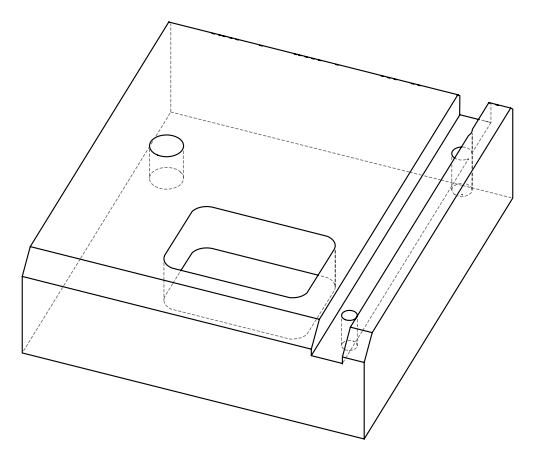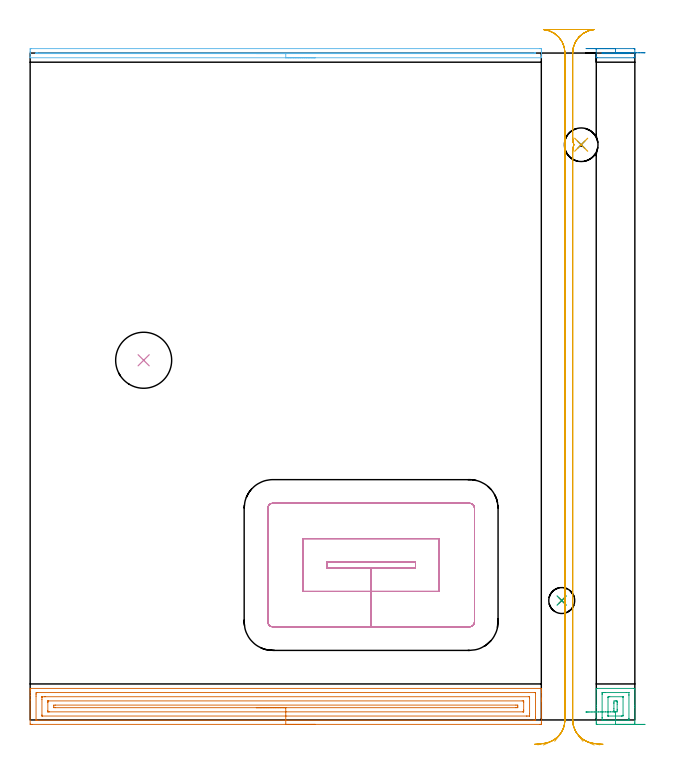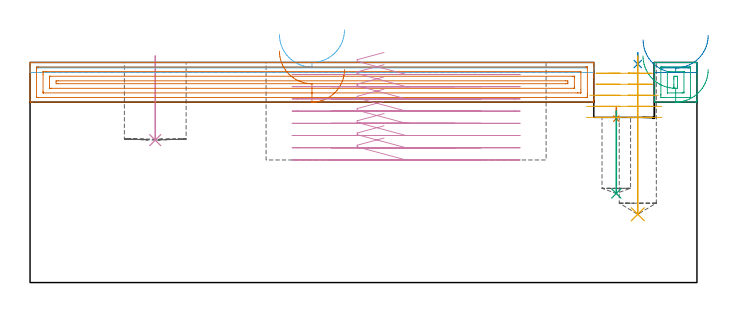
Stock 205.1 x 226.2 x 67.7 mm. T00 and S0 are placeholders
(PLAN: 11 operations, 5 tool changes, 24.7 min)
(1 SPOT_DRILL | STEP1POCKET | NXT0321_9005460120000 | 0.03 min | 1796 mm3)
(2 SPOT_DRILL_1 | STEP1POCKET_2 | NXT0321_9005460120000 | 0.03 min | 1 mm3)
(3 DRILL_BLIND_HOLE_INTO_CENTER | STEP1POCKET | NXT0301_059 | 0.11 min | 1394 mm3)
(4 INDEXABLE_INSERT_DRILL_BLIND_HOLE_FROM_SOLID | STEP1POCKET_1 | NXT0302_009 | 0.11 min | 6709 mm3)
(5 DRILL_BLIND_HOLE_INTO_CENTER_1 | STEP1POCKET_2 | UGT0301_225 | 0.2 min | 4526 mm3)
(6 AREA_MILL | FG_CHAMFER_SURFACE | UGT0205_001 | 2.91 min | 855 mm3)
(7 AREA_MILL_1 | FG_CHAMFER_SURFACE_1 | UGT0205_001 | 7.14 min | 13386 mm3)
(8 AREA_MILL_2 | FG_CHAMFER_SURFACE_2 | UGT0205_001 | 0.35 min | 74 mm3)
(9 AREA_MILL_3 | FG_CHAMFER_SURFACE_3 | UGT0205_001 | 0.74 min | 1452 mm3)
(10 MILL_RECTANGULAR_POCKET | POCKET_RECTANGULAR_STRAIGHT | UGT0201_008 | Follow Part, ap 4, ae 75% | 7.8 min | 147143 mm3)
(11 MILL_RECTANGULAR_SLOT | SLOT_RECTANGULAR | UGT0201_008 | Follow Part, ap 4, ae 75% | 5.27 min | 66599 mm3)
(TOOL NXT0321_9005460120000 | NC Spot Drill, 142deg, 12mm, Carbide, Uncoated | D12 PA142 FL30 Z2)
(TOOL NXT0301_059 | Carbide Drill 8.8mm [860.1-0880-026A1-MM 2214] | D8.8 PA140 FL47 Z2)
(TOOL NXT0302_009 | Index. Insert Drill 19mm [880-D1900L25-05] | D19 PA176 FL95 Z2)
(TOOL UGT0301_225 | Twist Drill 11.4 mm | D11.4 PA118 FL92 Z2)
(TOOL UGT0205_001 | Chamfer Mill 20 x 3 x 45 deg. | D20 FL50 Z2)
(TOOL UGT0201_008 | End Mill 16 mm | D16 FL32 Z4)
(OP 1 SPOT_DRILL)
G17 G21 G94 G90
T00 M6
G54
G17 G0 G90 X180.3 Y40.5 S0 M3
G43 Z77.7 H0
G94 G81 G98 Z50.421 F250. R53.8
G80
M5
M2
(OP 2 SPOT_DRILL_1)
G17 G21 G94 G90
T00 M6
G54
G17 G0 G90 X186.9 Y195.1 S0 M3
G43 Z77.7 H0
G94 G81 G98 Z67.209 F250. R70.7
G80
M5
M2
(OP 3 DRILL_BLIND_HOLE_INTO_CENTER)
G17 G21 G94 G90
T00 M6
G54
G17 G0 G90 X180.3 Y40.5 S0 M3
G43 Z77.7 H1
G94 G81 G98 Z27.4 F250. R52.8
G80
M5
M2
(OP 4 INDEXABLE_INSERT_DRILL_BLIND_HOLE_FROM_SOLID)
G17 G21 G94 G90
T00 M6
G54
G17 G0 G90 X38.5 Y122. S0 M3
G43 Z77.7 H1
G94 G81 G98 Z43.8 F250. R69.7
G80
M5
M2
(OP 5 DRILL_BLIND_HOLE_INTO_CENTER_1)
G17 G21 G94 G90
T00 M6
G54
G17 G0 G90 X186.9 Y195.1 S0 M3
G43 Z77.7 H0
G94 G81 G98 Z21. F250. R69.7
G80
M5
M2
(OP 6 AREA_MILL)
G17 G21 G94 G90
T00 M6
G54
G17 G0 G90 X96.7 Y224.6 S1061 M3
G43 Z77.7 H0
G94 G1 X96.662 Z76.828 F250.
X96.548 Z75.963
X96.359 Z75.112
X96.097 Z74.28
X95.763 Z73.474
X95.36 Z72.7
X94.892 Z71.964
X94.361 Z71.272
X93.771 Z70.629
X93.128 Z70.04
X92.436 Z69.508
X91.7 Z69.04
X90.926 Z68.637
X90.12 Z68.303
X89.288 Z68.041
X88.437 Z67.852
X87.572 Z67.738
X86.7 Z67.7
X0.156
X0.01 Y224.602 Z67.688
X0.003 Y224.685 Z67.606
X0. Y224.774 Z67.525
Y224.849 Z67.45
Y225.977 Z66.322
Y226.583 Z65.712
Y226.886 Z65.41
X0.002 Y227.45 Z64.846
X0.004 Y227.691 Z64.606
X0.031 Y227.694 Z64.604
X0.284 Y227.7 Z64.6
X172.798
X173.116 Y227.699 Z64.601
X173.369 Y227.694 Z64.604
X173.396 Y227.691 Z64.606
X173.4 Y227.45 Z64.846
Y226.886 Z65.41
Y226.583 Z65.712
Y225.977 Z66.322
Y224.849 Z67.45
Y224.774 Z67.525
X173.397 Y224.685 Z67.606
X173.39 Y224.602 Z67.688
X173.244 Y224.6 Z67.7
X86.7
Y226.014 Z66.286
X2.386
X2.078 Y226.016 Z66.284
X2.03 Y226.019 Z66.281
X2.012 Y226.021 Z66.279
X2.009 Y226.03 Z66.27
X2.003 Y226.089 Z66.211
X2.01 Y226.264 Z66.037
X2.027 Y226.279 Z66.021
X2.046 Y226.282 Z66.018
X2.094 Y226.284 Z66.016
X2.192 Y226.285 Z66.015
X2.386 Y226.286 Z66.014
X171.014 Y226.285 Z66.015
X171.322 Y226.284 Z66.016
X171.37 Y226.281 Z66.019
X171.389 Y226.279 Z66.021
X171.391 Y226.27 Z66.03
X171.398 Y226.21 Z66.09
X171.397 Y226.056 Z66.244
X171.394 Y226.029 Z66.271
X171.391 Y226.022 Z66.278
X171.38 Y226.02 Z66.28
X171.293 Y226.017 Z66.283
X171.014 Y226.015 Z66.285
X170.707 Y226.014 Z66.286
X86.7
X85.828 Z66.324
X84.964 Z66.438
X84.112 Z66.627
X83.28 Z66.889
X82.474 Z67.223
X81.7 Z67.626
X80.964 Z68.094
X80.272 Z68.625
X79.629 Z69.215
X79.04 Z69.858
X78.509 Z70.55
X78.04 Z71.286
X77.637 Z72.06
X77.303 Z72.866
X77.041 Z73.698
X76.852 Z74.549
X76.738 Z75.414
X76.7 Z76.286
G0 Z77.7
M5
M2
(OP 7 AREA_MILL_1)
G17 G21 G94 G90
T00 M6
G54
G17 G0 G90 X96.7 Y-1.5 S1061 M3
G43 Z77.7 H0
Z65.5
G94 G1 X96.662 Z64.628 F250.
X96.548 Z63.763
X96.359 Z62.912
X96.097 Z62.08
X95.763 Z61.274
X95.36 Z60.5
X94.892 Z59.764
X94.36 Z59.072
X93.771 Z58.429
X93.128 Z57.84
X92.436 Z57.308
X91.7 Z56.84
X90.926 Z56.437
X90.12 Z56.103
X89.288 Z55.841
X88.436 Z55.652
X87.572 Z55.538
X86.7 Z55.5
X0.602
X0.107 Y-1.495 Z55.503
X0.01 Y-1.492 Z55.506
X0. Y-1.389 Z55.608
Y6.794 Z63.789
Y8.242 Z65.239
Y9.426 Z66.421
Y10.04 Z67.039
Y10.423 Z67.422
X0.003 Y10.564 Z67.556
X0.01 Y10.698 Z67.689
X0.156 Y10.7 Z67.7
X173.244
X173.39 Y10.698 Z67.689
X173.397 Y10.564 Z67.556
X173.4 Y10.423 Z67.422
Y10.04 Z67.039
Y9.426 Z66.421
Y7.365 Z64.362
Y6.794 Z63.789
Y6.202 Z63.197
Y-0.818 Z56.179
X173.396 Y-1.104 Z55.893
X173.39 Y-1.492 Z55.505
X173.197 Y-1.496 Z55.502
X172.798 Y-1.5 Z55.5
X86.7
Y-0.086 Z56.914
X2.386
X2.243 Y-0.085 Z56.915
X2.039 Y-0.081 Z56.919
X2.018 Y-0.079 Z56.921
X2.01 Y-0.071 Z56.929
X2.004 Y-0.044 Z56.956
X2.002 Y-0.017 Z56.983
X2. Y0.154 Z57.154
Y8.051 Z65.051
X2.002 Y8.549 Z65.549
X2.007 Y8.922 Z65.922
X2.022 Y9.279 Z66.279
X2.386 Y9.284 Z66.284
X2.53 Y9.285 Z66.285
X171.014
X171.157
X171.361 Y9.281 Z66.281
X171.382 Y9.279 Z66.279
X171.39 Y9.271 Z66.271
X171.396 Y9.244 Z66.244
X171.398 Y9.216 Z66.216
X171.4 Y9.046 Z66.046
Y1.149 Z58.149
X171.398 Y0.651 Z57.651
X171.393 Y0.278 Z57.278
X171.378 Y-0.079 Z56.921
X171.014 Y-0.084 Z56.916
X170.87 Y-0.085 Z56.915
X86.7 Y-0.086 Z56.914
Y1.328 Z58.328
X4.171 Y1.329 Z58.329
X4.103 Y1.33 Z58.33
X4.049 Y1.332 Z58.332
X4.02 Y1.335 Z58.335
X4.01 Y1.362 Z58.362
X4.005 Y1.529 Z58.529
X4.001 Y1.696 Z58.696
X4. Y6.962 Z63.962
X4.002 Y7.671 Z64.671
X4.004 Y7.835 Z64.835
X4.009 Y7.859 Z64.859
X4.022 Y7.865 Z64.865
X4.069 Y7.867 Z64.867
X4.171 Y7.87 Z64.87
X4.86 Y7.871 Z64.871
X5.063 Y7.872 Z64.872
X169.229 Y7.871 Z64.871
X169.297 Y7.87 Z64.87
X169.351 Y7.867 Z64.867
X169.38 Y7.865 Z64.865
X169.39 Y7.838 Z64.838
X169.395 Y7.671 Z64.671
X169.399 Y7.504 Z64.504
X169.4 Y2.238 Z59.238
X169.398 Y1.529 Z58.529
X169.396 Y1.365 Z58.365
X169.391 Y1.341 Z58.341
X169.378 Y1.335 Z58.335
X169.331 Y1.333 Z58.333
X169.229 Y1.33 Z58.33
X168.54 Y1.329 Z58.329
X168.337 Y1.328 Z58.328
X86.7
Y2.743 Z59.743
X6.505
X6.126 Y2.744 Z59.744
X6.051 Y2.747 Z59.747
X6.019 Y2.749 Z59.749
X6.01 Y2.754 Z59.754
X6.007 Y2.774 Z59.774
X6.003 Y2.867 Z59.867
X6. Y3.24 Z60.24
Y5.872 Z62.872
Y5.916 Z62.916
X6.007 Y6.333 Z63.333
X6.01 Y6.436 Z63.436
X6.017 Y6.451 Z63.451
X6.048 Y6.453 Z63.453
X6.114 Y6.455 Z63.455
X6.298 Y6.457 Z63.457
X166.895
X167.274 Y6.456 Z63.456
X167.349 Y6.453 Z63.453
X167.381 Y6.451 Z63.451
X167.39 Y6.446 Z63.446
X167.393 Y6.426 Z63.426
X167.397 Y6.333 Z63.333
X167.4 Y5.96 Z62.96
Y3.328 Z60.328
Y3.284 Z60.284
X167.393 Y2.867 Z59.867
X167.39 Y2.764 Z59.764
X167.383 Y2.749 Z59.749
X167.352 Y2.747 Z59.747
X167.286 Y2.745 Z59.745
X167.102 Y2.743 Z59.743
X86.7
Y4.157 Z61.157
X8.636
X8.01 Y4.161 Z61.161
X8.005 Y4.778 Z61.778
X8.01 Y5.039 Z62.039
X8.627 Y5.043 Z62.043
X164.764
X165.39 Y5.039 Z62.039
X165.395 Y4.422 Z61.422
X165.39 Y4.161 Z61.161
X164.773 Y4.157 Z61.157
X86.7
X85.828 Z61.195
X84.964 Z61.309
X84.112 Z61.498
X83.28 Z61.76
X82.474 Z62.094
X81.7 Z62.497
X80.964 Z62.965
X80.272 Z63.496
X79.629 Z64.086
X79.04 Z64.729
X78.508 Z65.421
X78.04 Z66.157
X77.637 Z66.931
X77.303 Z67.737
X77.041 Z68.569
X76.852 Z69.42
X76.738 Z70.285
X76.7 Z71.157
G0 Z77.7
M5
M2
(OP 8 AREA_MILL_2)
G17 G21 G94 G90
T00 M6
G54
G17 G0 G90 X188.55 Y227.7 S1061 M3
G43 Z77.7 H0
Z74.6
G94 G1 X188.588 Z73.728 F250.
X188.702 Z72.864
X188.891 Z72.012
X189.153 Z71.18
X189.487 Z70.374
X189.89 Z69.6
X190.359 Z68.864
X190.89 Z68.172
X191.479 Z67.529
X192.122 Z66.94
X192.814 Z66.409
X193.55 Z65.94
X194.324 Z65.537
X195.13 Z65.203
X195.962 Z64.941
X196.814 Z64.752
X197.679 Z64.638
X198.55 Z64.6
X204.696
X204.822 Y227.698 Z64.602
X205.09 Y227.694 Z64.606
X205.1 Y227.45 Z64.849
Y224.849 Z67.45
Y224.829 Z67.471
X205.09 Y224.607 Z67.693
X204.696 Y224.6 Z67.7
X192.404
X192.01 Y224.607 Z67.693
X192.006 Y224.649 Z67.65
X192. Y224.829 Z67.47
Y224.849 Z67.45
Y227.381 Z64.919
X192.002 Y227.45 Z64.849
X192.01 Y227.694 Z64.606
X192.278 Y227.698 Z64.601
X192.404 Y227.7 Z64.6
X198.55
Y226.286 Z66.014
X202.364
X202.639 Y226.285 Z66.015
X202.94 Y226.282 Z66.018
X203.069 Y226.279 Z66.021
X203.09 Y226.15 Z66.15
Y226.072 Z66.228
X203.07 Y226.021 Z66.279
X202.94 Y226.018 Z66.282
X202.638 Y226.015 Z66.285
X194.435
X194.16 Y226.018 Z66.282
X194.031 Y226.021 Z66.279
X194.01 Y226.15 Z66.15
Y226.228 Z66.072
X194.03 Y226.279 Z66.021
X194.16 Y226.282 Z66.018
X194.462 Y226.285 Z66.015
X194.736 Y226.286 Z66.014
X198.55
X199.422 Z66.052
X200.287 Z66.166
X201.138 Z66.355
X201.97 Z66.617
X202.776 Z66.951
X203.55 Z67.354
X204.286 Z67.823
X204.978 Z68.354
X205.621 Z68.943
X206.211 Z69.586
X206.742 Z70.279
X207.21 Z71.014
X207.613 Z71.788
X207.947 Z72.594
X208.209 Z73.426
X208.398 Z74.278
X208.512 Z75.143
X208.55 Z76.014
G0 Z77.7
M5
M2
(OP 9 AREA_MILL_3)
G17 G21 G94 G90
T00 M6
G54
G17 G0 G90 X208.55 Y-1.5 S1061 M3
G43 Z77.7 H0
Z65.5
G94 G1 X208.512 Z64.628 F250.
X208.398 Z63.763
X208.209 Z62.912
X207.947 Z62.08
X207.613 Z61.274
X207.21 Z60.5
X206.742 Z59.764
X206.21 Z59.072
X205.621 Z58.429
X204.978 Z57.84
X204.286 Z57.308
X203.55 Z56.84
X202.776 Z56.437
X201.97 Z56.103
X201.138 Z55.841
X200.286 Z55.652
X199.422 Z55.538
X198.55 Z55.5
X192.404 Y-1.499 Z55.501
X192.007 Y-1.49 Z55.504
X192.003 Y-1.104 Z55.891
X192. Y-0.7 Z56.294
Y4.161 Z61.155
Y4.968 Z61.968
Y10.336 Z67.336
X192.01 Y10.693 Z67.693
X192.404 Y10.7 Z67.7
X204.696
X205.09 Y10.693 Z67.693
X205.1 Y10.336 Z67.335
Y4.968 Z61.968
Y4.161 Z61.155
Y-0.701 Z56.294
X205.097 Y-1.104 Z55.891
X205.093 Y-1.49 Z55.504
X205.085 Y-1.492 Z55.503
X204.696 Y-1.5 Z55.5
X198.55
Y-0.086 Z56.914
X195.038
X194.897
X194.16 Y-0.082 Z56.918
X194.013 Y-0.079 Z56.921
X194.008 Y-0.075 Z56.925
X194.002 Y-0.069 Z56.931
X194. Y0.651 Z57.651
Y0.811 Z57.811
Y8.708 Z65.708
X194.002 Y8.868 Z65.868
X194.007 Y9.187 Z66.187
X194.01 Y9.274 Z66.274
X194.025 Y9.279 Z66.279
X194.068 Y9.282 Z66.282
X194.16 Y9.284 Z66.284
X194.301 Y9.285 Z66.285
X195.038 Y9.286 Z66.286
X202.203
X202.94 Y9.282 Z66.282
X203.088 Y9.279 Z66.279
X203.092 Y9.275 Z66.275
X203.098 Y9.269 Z66.269
X203.1 Y8.549 Z65.549
Y8.389 Z65.389
Y0.492 Z57.492
X203.098 Y0.332 Z57.332
X203.093 Y0.013 Z57.013
X203.09 Y-0.074 Z56.926
X203.075 Y-0.079 Z56.921
X203.032 Y-0.082 Z56.918
X202.94 Y-0.085 Z56.915
X202.799 Y-0.086 Z56.914
X202.062
X198.55
Y1.328 Z58.328
X196.047 Y1.329 Z58.329
X196.031 Y1.33 Z58.33
X196.017 Y1.333 Z58.333
X196.01 Y1.337 Z58.337
X196.007 Y1.355 Z58.355
X196.001 Y1.444 Z58.444
Y7.586 Z64.586
X196.003 Y7.671 Z64.671
X196.01 Y7.863 Z64.863
X196.393 Y7.868 Z64.868
X196.594 Y7.871 Z64.871
X201.053
X201.069 Y7.87 Z64.87
X201.083 Y7.867 Z64.867
X201.09 Y7.863 Z64.863
X201.093 Y7.845 Z64.845
X201.099 Y7.756 Z64.756
Y1.614 Z58.614
X201.097 Y1.529 Z58.529
X201.09 Y1.337 Z58.337
X200.707 Y1.332 Z58.332
X200.506 Y1.329 Z58.329
X198.55 Y1.328 Z58.328
Y2.747 Z59.747
X198.209
X198.012 Y2.75 Z59.75
X198.004 Y2.952 Z59.952
X198.001 Y3.284 Z60.284
X198. Y3.833 Z60.833
X198.001 Y5.587 Z62.587
X198.006 Y5.916 Z62.916
X198.016 Y6.45 Z63.45
X198.55 Y6.453 Z63.453
X198.891
X199.088 Y6.45 Z63.45
X199.096 Y6.248 Z63.248
X199.099 Y5.916 Z62.916
X199.1 Y5.367 Z62.367
X199.099 Y3.613 Z60.613
X199.094 Y3.284 Z60.284
X199.084 Y2.75 Z59.75
X198.55 Y2.747 Z59.747
X197.678 Y2.742 Z59.78
X196.813 Y2.737 Z59.889
X195.96 Y2.732 Z60.073
X195.127 Y2.728 Z60.331
X194.319 Y2.723 Z60.66
X193.543 Y2.719 Z61.058
X192.804 Y2.715 Z61.523
X192.109 Y2.711 Z62.05
X191.463 Y2.707 Z62.636
X190.87 Y2.704 Z63.276
X190.335 Y2.701 Z63.965
X189.862 Y2.698 Z64.698
X189.455 Y2.696 Z65.47
X189.117 Y2.694 Z66.274
X188.85 Y2.692 Z67.104
X188.656 Y2.691 Z67.955
X188.537 Z68.819
X188.494 Y2.69 Z69.691
G0 Z77.7
M5
M2
(OP 10 MILL_RECTANGULAR_POCKET)
G17 G21 G94 G90
T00 M6
G54
G17 G0 G90 X108.872 Y53.5 S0 M3
G43 Z77.765 H0
Z70.765
G94 G1 X100.6 Z68.548 F250.
Y51.6 Z68.039
X115.65 Z64.007
X130.7 F500.
Y53.5
X100.6
Y51.6
X115.65
Y43.6
X138.7
Y61.5
X92.6
Y43.6
X115.65
Y31.6
X149.
G3 X150.7 Y33.3 R1.7
G1 Y71.8
G3 X149. Y73.5 R1.7
G1 X82.3
G3 X80.6 Y71.8 R1.7
G1 Y33.3
G3 X82.3 Y31.6 R1.7
G1 X115.65
X116.65
G0 X108.872 Y53.5 Z67.007
G1 X100.6 Z64.79 F250.
Y51.6 Z64.281
X115.65 Z60.249
X130.7 F500.
Y53.5
X100.6
Y51.6
X115.65
Y43.6
X138.7
Y61.5
X92.6
Y43.6
X115.65
Y31.6
X149.
G3 X150.7 Y33.3 R1.7
G1 Y71.8
G3 X149. Y73.5 R1.7
G1 X82.3
G3 X80.6 Y71.8 R1.7
G1 Y33.3
G3 X82.3 Y31.6 R1.7
G1 X115.65
X116.65
G0 X108.872 Y53.5 Z63.249
G1 X100.6 Z61.032 F250.
Y51.6 Z60.523
X115.65 Z56.491
X130.7 F500.
Y53.5
X100.6
Y51.6
X115.65
Y43.6
X138.7
Y61.5
X92.6
Y43.6
X115.65
Y31.6
X149.
G3 X150.7 Y33.3 R1.7
G1 Y71.8
G3 X149. Y73.5 R1.7
G1 X82.3
G3 X80.6 Y71.8 R1.7
G1 Y33.3
G3 X82.3 Y31.6 R1.7
G1 X115.65
X116.65
G0 X108.872 Y53.5 Z59.491
G1 X100.6 Z57.274 F250.
Y51.6 Z56.765
X115.65 Z52.732
X130.7 F500.
Y53.5
X100.6
Y51.6
X115.65
Y43.6
X138.7
Y61.5
X92.6
Y43.6
X115.65
Y31.6
X149.
G3 X150.7 Y33.3 R1.7
G1 Y71.8
G3 X149. Y73.5 R1.7
G1 X82.3
G3 X80.6 Y71.8 R1.7
G1 Y33.3
G3 X82.3 Y31.6 R1.7
G1 X115.65
X116.65
G0 X108.872 Y53.5 Z55.732
G1 X100.6 Z53.516 F250.
Y51.6 Z53.007
X115.65 Z48.974
X130.7 F500.
Y53.5
X100.6
Y51.6
X115.65
Y43.6
X138.7
Y61.5
X92.6
Y43.6
X115.65
Y31.6
X149.
G3 X150.7 Y33.3 R1.7
G1 Y71.8
G3 X149. Y73.5 R1.7
G1 X82.3
G3 X80.6 Y71.8 R1.7
G1 Y33.3
G3 X82.3 Y31.6 R1.7
G1 X115.65
X116.65
G0 X108.872 Y53.5 Z51.974
G1 X100.6 Z49.758 F250.
Y51.6 Z49.249
X115.65 Z45.216
X130.7 F500.
Y53.5
X100.6
Y51.6
X115.65
Y43.6
X138.7
Y61.5
X92.6
Y43.6
X115.65
Y31.6
X149.
G3 X150.7 Y33.3 R1.7
G1 Y71.8
G3 X149. Y73.5 R1.7
G1 X82.3
G3 X80.6 Y71.8 R1.7
G1 Y33.3
G3 X82.3 Y31.6 R1.7
G1 X115.65
X116.65
G0 X108.872 Y53.5 Z48.216
G1 X100.6 Z46. F250.
Y51.6 Z45.491
X115.65 Z41.458
X130.7 F500.
Y53.5
X100.6
Y51.6
X115.65
Y43.6
X138.7
Y61.5
X92.6
Y43.6
X115.65
Y31.6
X149.
G3 X150.7 Y33.3 R1.7
G1 Y71.8
G3 X149. Y73.5 R1.7
G1 X82.3
G3 X80.6 Y71.8 R1.7
G1 Y33.3
G3 X82.3 Y31.6 R1.7
G1 X115.65
X116.65
G0 X108.872 Y53.5 Z44.458
G1 X100.6 Z42.242 F250.
Y51.6 Z41.733
X115.65 Z37.7
X130.7 F500.
Y53.5
X100.6
Y51.6
X115.65
Y43.6
X138.7
Y61.5
X92.6
Y43.6
X115.65
Y31.6
X149.
G3 X150.7 Y33.3 R1.7
G1 Y71.8
G3 X149. Y73.5 R1.7
G1 X82.3
G3 X80.6 Y71.8 R1.7
G1 Y33.3
G3 X82.3 Y31.6 R1.7
G1 X115.65
X116.65
G0 Z77.765
M5
M2
(OP 11 MILL_RECTANGULAR_SLOT)
G17 G21 G94 G90
T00 M6
G54
G17 G0 G90 X187.483 Y-7.252 S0 M3
G43 Z77.765 H0
Z64.372
G94 G1 X185.656 Y-4.873 F250.
G2 X184. Y0. R8. F500.
G1 Y192.554
G2 X184.416 Y195.1 R8.
X184. Y197.646 R8.
G1 Y226.2
G2 X191.308 Y234.17 R8.
G1 Y234.2
X174.092
Y234.17
G2 X181.4 Y226.2 R8.
G1 Y0.
G2 X179.744 Y-4.874 R8.
G1 X177.916 Y-7.253 F250.
G0 Z77.765
X191.309 Y-8.516
Z60.979
G1 X188.594 Y-7.239
G2 X184. Y0. R8. F500.
G1 Y192.554
G2 X184.416 Y195.1 R8.
X184. Y197.646 R8.
G1 Y226.2
G2 X191.308 Y234.17 R8.
G1 Y234.2
X174.092
Y234.17
G2 X181.4 Y226.2 R8.
G1 Y0.
G2 X176.807 Y-7.238 R8.
G1 X174.092 Y-8.516 F250.
G0 X193.222 Y-8.456 Z57.586
G1 X190.291 Y-7.815
G2 X184. Y0. R8. F500.
G1 Y192.554
G2 X184.416 Y195.1 R8.
X184. Y197.646 R8.
G1 Y226.2
G2 X191.308 Y234.17 R8.
G1 Y234.2
X174.092
Y234.17
G2 X181.4 Y226.2 R8.
G1 Y0.
G2 X175.106 Y-7.816 R8.
G1 X172.175 Y-8.456 F250.
G0 X194.297 Y-8.23 Z54.193
G1 X191.308 Y-7.97
G2 X184. Y0. R8. F500.
G1 Y192.554
G2 X184.416 Y195.1 R8.
X184. Y197.646 R8.
G1 Y226.2
G2 X191.308 Y234.17 R8.
G1 Y234.2
X174.092
Y234.17
G2 X181.4 Y226.2 R8.
G1 Y0.
G2 X174.092 Y-7.97 R8.
G1 X171.103 Y-8.23 F250.
G0 X194.297 Z50.8
G1 X191.308 Y-7.97
G2 X184. Y0. R8. F500.
G1 Y192.554
G2 X184.416 Y195.1 R8.
X184. Y197.646 R8.
G1 Y226.2
G2 X191.308 Y234.17 R8.
G1 Y234.2
X174.092
Y234.17
G2 X181.4 Y226.2 R8.
G1 Y0.
G2 X174.092 Y-7.97 R8.
G1 X171.103 Y-8.23 F250.
G0 Z77.765
M5
M2
